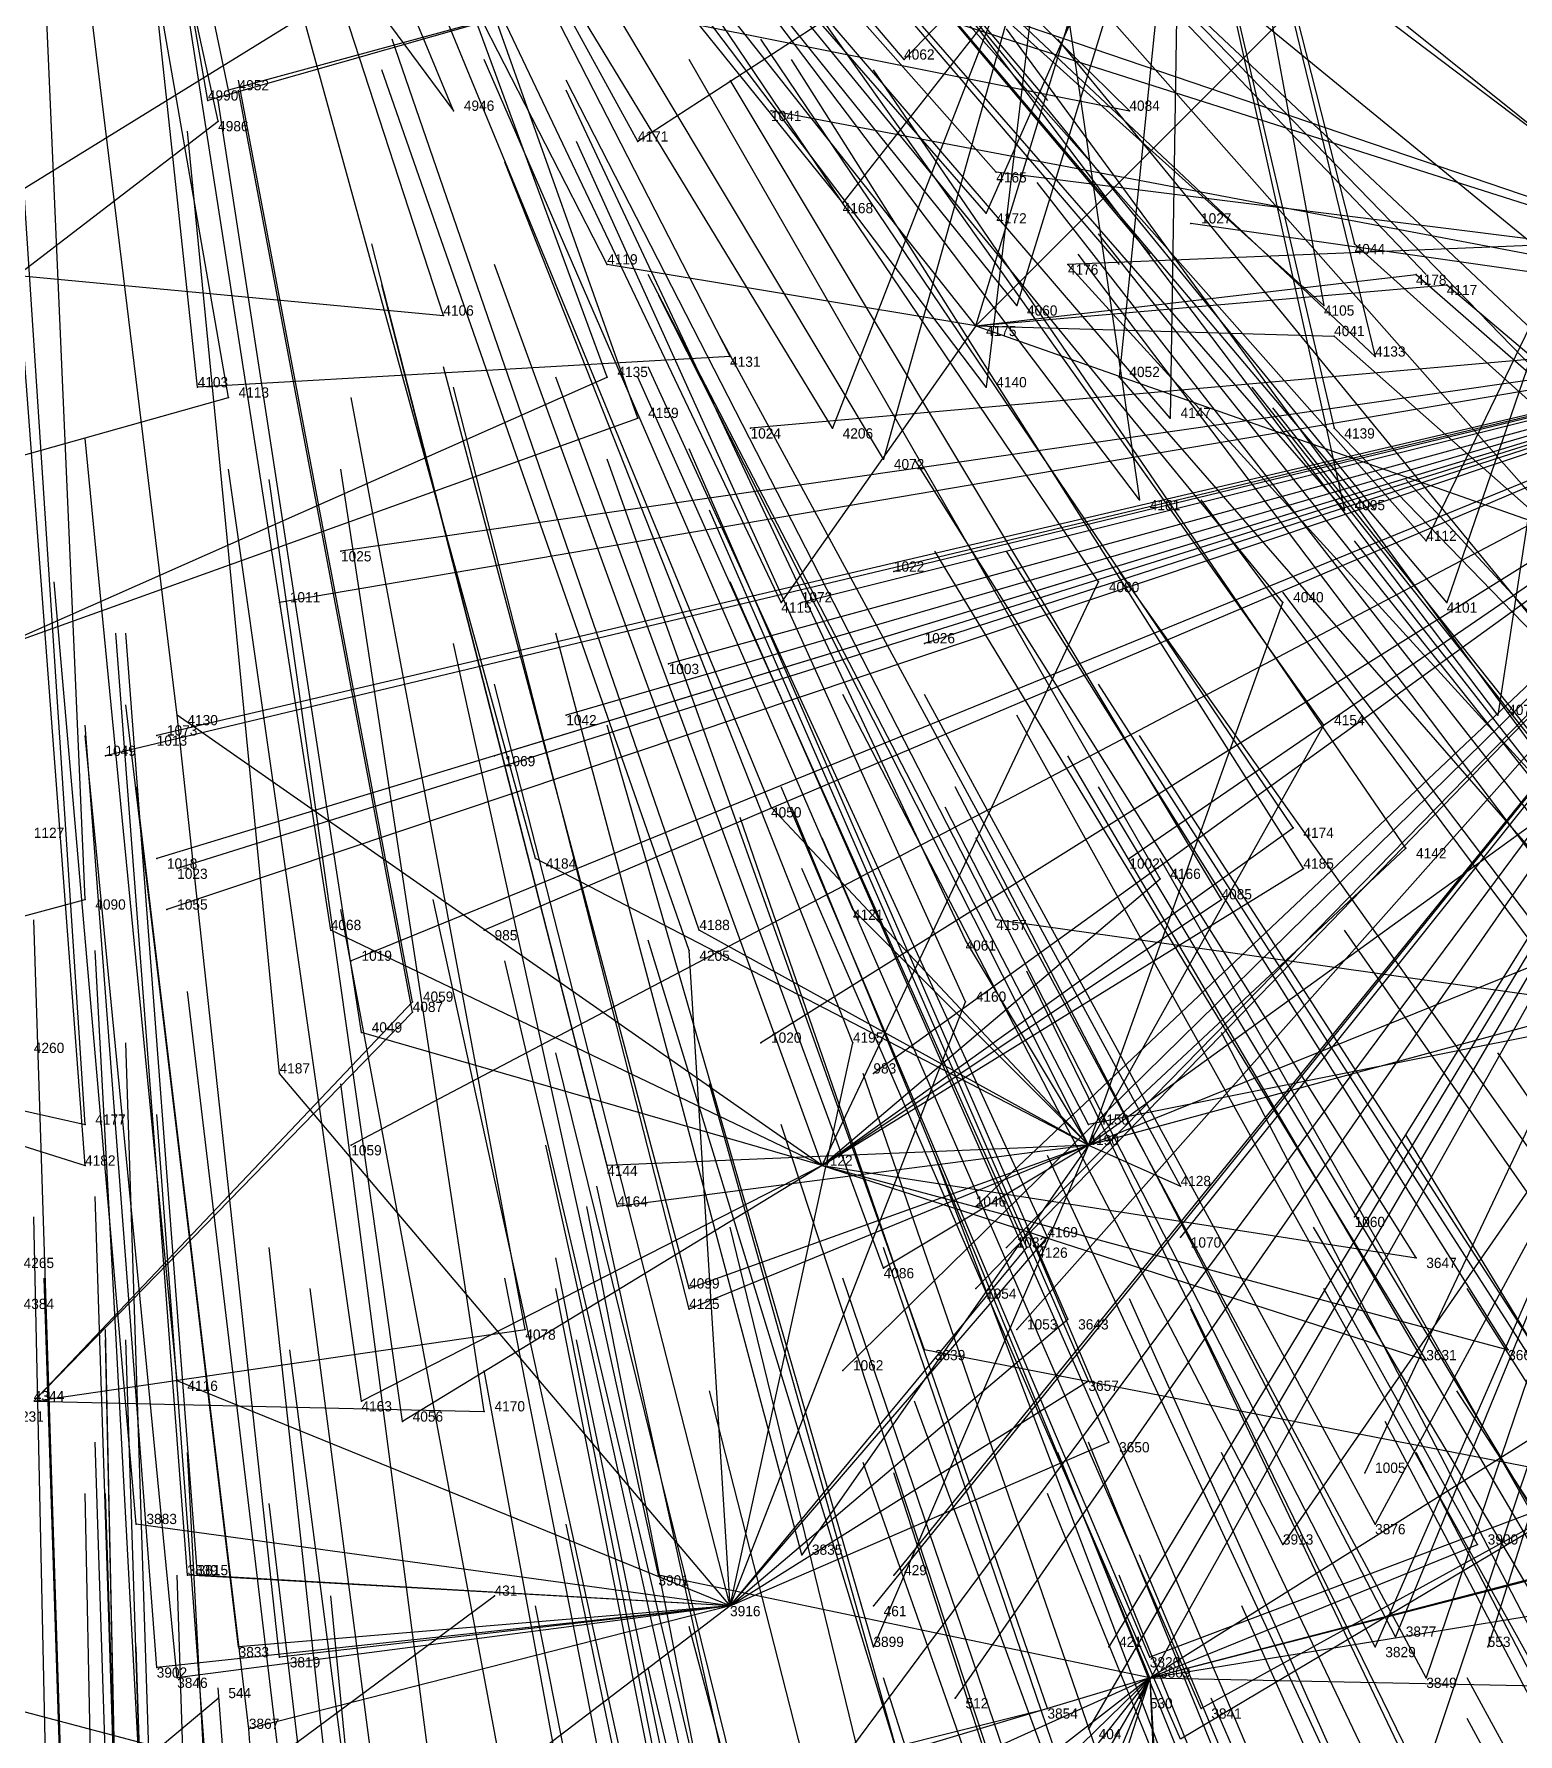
# Model space of a CAD drawing. Extents: x -0.5 to 0.59, y -0.5 to 0.58.
# Drawn here: x 0.001 to 0.146, y -0.2725 to -0.1065 of the extents above; entities that cross this region are included whole.
import ezdxf

# ---------------------------------------------------------------- set-up
doc = ezdxf.new("R2010")
doc.units = 0
for name, color, linetype in [('Clients', 3, 'CONTINUOUS'), ('Facilities', 3, 'CONTINUOUS'), ('Facilities_lines', 3, 'CONTINUOUS'), ('Normals', 1, 'CONTINUOUS'), ('Source_points', 5, 'CONTINUOUS'), ('Text', 3, 'CONTINUOUS')]:
    doc.layers.add(name, color=color, linetype=linetype)

msp = doc.modelspace()

# ---------------------------------------------------------------- linework, layer by layer
at = {"layer": 'Clients', "color": 5}
for p in [(0.086, -0.109, -0.346), (0.02, -0.112, -0.284), (0.018, -0.113, -0.285), (0.042, -0.114, -0.303), (0.073, -0.114, -1.25), (0.108, -0.114, -0.392), (0.019, -0.115, -0.292), (0.06, -0.117, -0.328), (0.095, -0.12, -0.383), (0.08, -0.123, -0.367), (0.094, -0.124, -0.39), (0.114, -0.125, -1.25), (0.13, -0.127, -0.454), (0.057, -0.129, -0.352), (0.102, -0.129, -0.411), (0.136, -0.13, -0.471), (0.139, -0.131, -0.478), (0.041, -0.134, -0.349), (0.097, -0.133, -0.412), (0.127, -0.133, -0.46), (0.128, -0.136, -0.466), (0.132, -0.138, -0.476), (0.017, -0.141, -0.354), (0.057, -0.14, -0.378), (0.094, -0.141, -0.424), (0.107, -0.14, -0.44), (0.02, -0.142, -0.358), (0.06, -0.144, -0.39), (0.112, -0.144, -0.456), (0.071, -0.145, -1.25), (0.079, -0.145, -0.414), (0.128, -0.145, -0.484), (0.084, -0.148, -0.426), (0.109, -0.152, -0.469), (0.129, -0.153, -0.5), (0.137, -0.156, -0.518), (0.031, -0.157, -1.25), (0.085, -0.159, -1.25), (0.105, -0.16, -0.479), (0.025, -0.162, -1.25), (0.074, -0.162, -0.446), (0.076, -0.162, -1.25), (0.123, -0.162, -0.508), (0.139, -0.162, -0.533), (0.088, -0.166, -1.25), (0.063, -0.168, -1.25), (0.015, -0.173, -0.435), (0.053, -0.173, -1.25), (0.127, -0.174, -0.538), (0.144, -0.173, -0.563), (0.013, -0.175, -1.25), (0.013, -0.175, -1.25), (0.008, -0.177, -1.25), (0.046, -0.177, -1.25), (0.073, -0.182, -0.491), (0.124, -0.184, -0.555), (0.013, -0.187, -1.25), (0.05, -0.187, -0.484), (0.108, -0.187, -1.25), (0.135, -0.186, -0.576), (0.015, -0.188, -1.25), (0.111, -0.189, -0.547), (0.125, -0.188, -0.563), (0.006, -0.191, -0.479), (0.014, -0.192, -1.25), (0.081, -0.192, -0.522), (0.117, -0.191, -0.559), (0.03, -0.194, -0.49), (0.045, -0.194, -1.25), (0.066, -0.194, -0.511), (0.095, -0.193, -0.538), (0.092, -0.195, -0.539), (0.032, -0.197, -1.25), (0.065, -0.196, -0.518), (0.038, -0.201, -0.51), (0.038, -0.202, -0.513), (0.092, -0.201, -0.552), (0.033, -0.204, -0.516), (0.072, -0.205, -1.25), (0.081, -0.205, -0.55), (0.025, -0.208, -0.523), (0.083, -0.208, -1.25), (0.006, -0.213, -0.533), (0.104, -0.213, -0.593), (0.032, -0.215, -1.25), (0.006, -0.217, -0.542), (0.057, -0.217, -0.561), (0.113, -0.219, -0.615), (0.058, -0.221, -0.571), (0.093, -0.221, -1.25), (0.13, -0.222, -1.25), (0.1, -0.224, -0.613), (0.113, -0.224, -1.25), (0.096, -0.225, -1.25), (0.098, -0.225, -0.614), (0.084, -0.227, -0.606), (0.136, -0.226, -0.66), (0.065, -0.229, -0.594), (0.093, -0.229, -1.25), (0.065, -0.231, -0.599), (0.102, -0.232, -0.634), (0.049, -0.233, -0.596), (0.097, -0.233, -1.25), (0.088, -0.235, -0.628), (0.145, -0.235, -0.691), (0.08, -0.237, -1.25), (0.137, -0.236, -0.682), (0.015, -0.238, -0.597), (0.104, -0.238, -0.65), (0.033, -0.24, -0.607), (0.037, -0.242, -0.611), (0.045, -0.241, -0.613), (0.106, -0.244, -0.666), (0.131, -0.247, -1.25), (0.011, -0.252, -0.63), (0.132, -0.252, -0.712), (0.076, -0.255, -0.664), (0.123, -0.254, -0.705), (0.142, -0.254, -0.727), (0.016, -0.257, -0.643), (0.017, -0.257, -0.644), (0.062, -0.257, -0.661), (0.085, -0.257, -1.25), (0.046, -0.259, -1.25), (0.083, -0.26, -1.25), (0.134, -0.263, -0.737), (0.021, -0.264, -0.662), (0.025, -0.265, -0.666), (0.083, -0.264, -0.691), (0.106, -0.264, -1.25), (0.11, -0.265, -0.717), (0.132, -0.264, -0.739), (0.143, -0.264, -1.25), (0.013, -0.266, -0.666), (0.015, -0.267, -0.669), (0.137, -0.267, -0.75), (0.019, -0.269, -1.25), (0.091, -0.269, -1.25), (0.1, -0.27, -0.72), (0.109, -0.269, -1.25), (0.115, -0.27, -0.734), (0.022, -0.272, -0.681), (0.104, -0.272, -1.25)]:
    msp.add_point(p, dxfattribs=at)
at = {"layer": 'Facilities', "color": 3}
for p in [(0.093, -0.135, -0.41), (0.069, -0.138, -0.385), (0.104, -0.215, -0.597), (0.078, -0.217, -0.576), (0.069, -0.26, -0.673), (0.11, -0.267, -0.722)]:
    msp.add_point(p, dxfattribs=at)
at = {"layer": 'Facilities_lines', "color": 3}
for p, q in [((0.002, -0.06, -0.151), (0.042, -0.114, -0.303)), ((0.115, -0.068, -0.333), (0.127, -0.133, -0.46)), ((0.115, -0.068, -0.333), (0.13, -0.127, -0.454)), ((0.115, -0.068, -0.333), (0.132, -0.138, -0.476)), ((0.113, -0.081, -0.347), (0.08, -0.123, -0.367)), ((0.113, -0.081, -0.347), (0.086, -0.109, -0.346)), ((0.113, -0.081, -0.347), (0.094, -0.124, -0.39)), ((0.113, -0.081, -0.347), (0.097, -0.133, -0.412)), ((0.113, -0.081, -0.347), (0.107, -0.14, -0.44)), ((0.113, -0.081, -0.347), (0.112, -0.144, -0.456)), ((0.113, -0.081, -0.347), (0.129, -0.153, -0.5)), ((0.113, -0.081, -0.347), (0.128, -0.145, -0.484)), ((0.093, -0.135, -0.41), (0.108, -0.086, -0.344)), ((0.1, -0.091, -0.338), (0.06, -0.117, -0.328)), ((0.1, -0.091, -0.338), (0.079, -0.145, -0.414)), ((0.1, -0.091, -0.338), (0.084, -0.148, -0.426)), ((0.1, -0.091, -0.338), (0.094, -0.141, -0.424)), ((0.1, -0.091, -0.338), (0.109, -0.152, -0.469)), ((-0.012, -0.129, -0.324), (0.035, -0.1, -0.264)), ((0.184, -0.135, -1.25), (0.074, -0.1, -1.25)), ((0.093, -0.135, -0.41), (0.128, -0.1, -0.405)), ((0.053, -0.103, -0.289), (0.018, -0.113, -0.285)), ((0.053, -0.103, -0.289), (0.02, -0.112, -0.284)), ((0.053, -0.103, -0.289), (0.108, -0.114, -0.392)), ((0.184, -0.135, -1.25), (0.09, -0.103, -1.25)), ((0.184, -0.135, -1.25), (0.073, -0.114, -1.25)), ((-0.037, -0.158, -0.406), (0.019, -0.115, -0.292)), ((0.151, -0.127, -0.494), (0.095, -0.12, -0.383)), ((0.184, -0.135, -1.25), (0.114, -0.125, -1.25)), ((0.151, -0.127, -0.494), (0.102, -0.129, -0.411)), ((0.151, -0.127, -0.494), (0.137, -0.156, -0.518)), ((0.151, -0.127, -0.494), (0.139, -0.162, -0.533)), ((0.151, -0.127, -0.494), (0.144, -0.173, -0.563)), ((-0.012, -0.129, -0.324), (0.041, -0.134, -0.349)), ((0.093, -0.135, -0.41), (0.057, -0.129, -0.352)), ((0.093, -0.135, -0.41), (0.136, -0.13, -0.471)), ((0.093, -0.135, -0.41), (0.139, -0.131, -0.478)), ((0.184, -0.135, -1.25), (0.008, -0.177, -1.25)), ((0.184, -0.135, -1.25), (0.013, -0.175, -1.25)), ((0.184, -0.135, -1.25), (0.013, -0.187, -1.25)), ((0.184, -0.135, -1.25), (0.013, -0.175, -1.25)), ((0.184, -0.135, -1.25), (0.014, -0.192, -1.25)), ((0.184, -0.135, -1.25), (0.015, -0.188, -1.25)), ((0.184, -0.135, -1.25), (0.025, -0.162, -1.25)), ((0.184, -0.135, -1.25), (0.031, -0.157, -1.25)), ((0.184, -0.135, -1.25), (0.032, -0.197, -1.25)), ((0.184, -0.135, -1.25), (0.032, -0.215, -1.25)), ((0.184, -0.135, -1.25), (0.045, -0.194, -1.25)), ((0.184, -0.135, -1.25), (0.046, -0.177, -1.25)), ((0.184, -0.135, -1.25), (0.053, -0.173, -1.25)), ((0.184, -0.135, -1.25), (0.063, -0.168, -1.25)), ((0.184, -0.135, -1.25), (0.071, -0.145, -1.25)), ((0.184, -0.135, -1.25), (0.072, -0.205, -1.25)), ((0.093, -0.135, -0.41), (0.074, -0.162, -0.446)), ((0.184, -0.135, -1.25), (0.076, -0.162, -1.25)), ((0.184, -0.135, -1.25), (0.08, -0.275, -1.25)), ((0.184, -0.135, -1.25), (0.08, -0.237, -1.25)), ((0.184, -0.135, -1.25), (0.083, -0.26, -1.25)), ((0.184, -0.135, -1.25), (0.083, -0.208, -1.25)), ((0.184, -0.135, -1.25), (0.085, -0.257, -1.25)), ((0.184, -0.135, -1.25), (0.085, -0.159, -1.25)), ((0.184, -0.135, -1.25), (0.088, -0.166, -1.25)), ((0.184, -0.135, -1.25), (0.091, -0.269, -1.25)), ((0.184, -0.135, -1.25), (0.093, -0.221, -1.25)), ((0.184, -0.135, -1.25), (0.093, -0.229, -1.25)), ((0.093, -0.135, -0.41), (0.128, -0.136, -0.466)), ((0.093, -0.135, -0.41), (0.15, -0.155, -0.541)), ((0.184, -0.135, -1.25), (0.096, -0.225, -1.25)), ((0.184, -0.135, -1.25), (0.097, -0.233, -1.25)), ((0.184, -0.135, -1.25), (0.104, -0.272, -1.25)), ((0.184, -0.135, -1.25), (0.106, -0.264, -1.25)), ((0.184, -0.135, -1.25), (0.108, -0.187, -1.25)), ((0.184, -0.135, -1.25), (0.109, -0.269, -1.25)), ((0.184, -0.135, -1.25), (0.113, -0.224, -1.25)), ((0.184, -0.135, -1.25), (0.128, -0.303, -1.25)), ((0.184, -0.135, -1.25), (0.13, -0.222, -1.25)), ((0.184, -0.135, -1.25), (0.131, -0.247, -1.25)), ((0.184, -0.135, -1.25), (0.143, -0.264, -1.25)), ((0.069, -0.138, -0.385), (0.017, -0.141, -0.354)), ((-0.004, -0.167, -0.417), (0.057, -0.14, -0.378)), ((-0.037, -0.158, -0.406), (0.02, -0.142, -0.358)), ((-0.004, -0.167, -0.417), (0.06, -0.144, -0.39)), ((0.078, -0.217, -0.576), (0.105, -0.16, -0.479)), ((0.104, -0.215, -0.597), (0.123, -0.162, -0.508)), ((0.078, -0.217, -0.576), (0.015, -0.173, -0.435)), ((0.104, -0.215, -0.597), (0.127, -0.174, -0.538)), ((0.104, -0.215, -0.597), (0.073, -0.182, -0.491)), ((0.104, -0.215, -0.597), (0.151, -0.181, -0.59)), ((0.078, -0.217, -0.576), (0.124, -0.184, -0.555)), ((0.104, -0.215, -0.597), (0.05, -0.187, -0.484)), ((0.104, -0.215, -0.597), (0.135, -0.186, -0.576)), ((0.078, -0.217, -0.576), (0.125, -0.188, -0.563)), ((0.078, -0.217, -0.576), (0.111, -0.189, -0.547)), ((-0.038, -0.203, -0.518), (0.006, -0.191, -0.479)), ((0.078, -0.217, -0.576), (0.117, -0.191, -0.559)), ((0.104, -0.215, -0.597), (0.081, -0.192, -0.522)), ((0.078, -0.217, -0.576), (0.03, -0.194, -0.49)), ((0.104, -0.215, -0.597), (0.066, -0.194, -0.511)), ((0.159, -0.202, -0.643), (0.095, -0.193, -0.538)), ((0.104, -0.215, -0.597), (0.156, -0.194, -0.623)), ((0.104, -0.215, -0.597), (0.092, -0.195, -0.539)), ((0.069, -0.26, -0.673), (0.065, -0.196, -0.518)), ((0.104, -0.215, -0.597), (0.163, -0.199, -0.642)), ((0.001, -0.24, -0.6), (0.038, -0.201, -0.51)), ((0.001, -0.24, -0.6), (0.038, -0.202, -0.513)), ((0.069, -0.26, -0.673), (0.092, -0.201, -0.552)), ((0.159, -0.202, -0.643), (0.104, -0.213, -0.593)), ((0.159, -0.202, -0.643), (0.123, -0.254, -0.705)), ((0.159, -0.202, -0.643), (0.132, -0.264, -0.739)), ((0.159, -0.202, -0.643), (0.132, -0.252, -0.712)), ((0.159, -0.202, -0.643), (0.134, -0.263, -0.737)), ((0.159, -0.202, -0.643), (0.137, -0.267, -0.75)), ((-0.038, -0.203, -0.518), (0.006, -0.213, -0.533)), ((-0.038, -0.203, -0.518), (0.006, -0.217, -0.542)), ((0.078, -0.217, -0.576), (0.033, -0.204, -0.516)), ((0.069, -0.26, -0.673), (0.081, -0.205, -0.55)), ((0.069, -0.26, -0.673), (0.025, -0.208, -0.523)), ((0.104, -0.215, -0.597), (0.057, -0.217, -0.561)), ((0.104, -0.215, -0.597), (0.058, -0.221, -0.571)), ((0.104, -0.215, -0.597), (0.065, -0.229, -0.594)), ((0.104, -0.215, -0.597), (0.065, -0.231, -0.599)), ((0.104, -0.215, -0.597), (0.076, -0.255, -0.664)), ((0.104, -0.215, -0.597), (0.083, -0.264, -0.691)), ((0.104, -0.215, -0.597), (0.084, -0.227, -0.606)), ((0.104, -0.215, -0.597), (0.113, -0.219, -0.615)), ((0.078, -0.217, -0.576), (0.033, -0.24, -0.607)), ((0.078, -0.217, -0.576), (0.037, -0.242, -0.611)), ((0.078, -0.217, -0.576), (0.137, -0.236, -0.682)), ((0.078, -0.217, -0.576), (0.136, -0.226, -0.66)), ((0.078, -0.217, -0.576), (0.145, -0.235, -0.691)), ((0.069, -0.26, -0.673), (0.1, -0.224, -0.613)), ((0.069, -0.26, -0.673), (0.098, -0.225, -0.614)), ((0.069, -0.26, -0.673), (0.102, -0.232, -0.634)), ((0.001, -0.24, -0.6), (0.049, -0.233, -0.596)), ((0.155, -0.248, -0.731), (0.088, -0.235, -0.628)), ((0.11, -0.267, -0.722), (0.161, -0.235, -0.712)), ((0.069, -0.26, -0.673), (0.015, -0.238, -0.597)), ((0.069, -0.26, -0.673), (0.104, -0.238, -0.65)), ((0.001, -0.24, -0.6), (0.045, -0.241, -0.613)), ((0.069, -0.26, -0.673), (0.106, -0.244, -0.666)), ((0.155, -0.248, -0.731), (0.11, -0.265, -0.717)), ((0.155, -0.248, -0.731), (0.113, -0.273, -0.739)), ((0.155, -0.248, -0.731), (0.115, -0.27, -0.734)), ((0.069, -0.26, -0.673), (0.011, -0.252, -0.63)), ((0.11, -0.267, -0.722), (0.16, -0.254, -0.75)), ((0.11, -0.267, -0.722), (0.142, -0.254, -0.727)), ((0.069, -0.26, -0.673), (0.016, -0.257, -0.643)), ((0.069, -0.26, -0.673), (0.017, -0.257, -0.644)), ((0.11, -0.267, -0.722), (0.062, -0.257, -0.661)), ((0.11, -0.267, -0.722), (0.149, -0.257, -0.742)), ((-0.085, -0.356, -1.25), (0.046, -0.259, -1.25)), ((0.069, -0.26, -0.673), (0.013, -0.266, -0.666)), ((0.069, -0.26, -0.673), (0.015, -0.267, -0.669)), ((0.069, -0.26, -0.673), (0.021, -0.264, -0.662)), ((0.069, -0.26, -0.673), (0.022, -0.272, -0.681)), ((0.069, -0.26, -0.673), (0.025, -0.265, -0.666)), ((0.069, -0.26, -0.673), (0.027, -0.292, -0.734)), ((0.11, -0.267, -0.722), (0.153, -0.26, -0.755)), ((0.11, -0.267, -0.722), (0.06, -0.282, -0.72)), ((0.11, -0.267, -0.722), (0.068, -0.286, -0.736)), ((0.11, -0.267, -0.722), (0.071, -0.305, -0.784)), ((0.11, -0.267, -0.722), (0.074, -0.295, -0.759)), ((0.11, -0.267, -0.722), (0.076, -0.31, -0.797)), ((0.11, -0.267, -0.722), (0.09, -0.329, -0.854)), ((0.11, -0.267, -0.722), (0.091, -0.313, -0.815)), ((0.11, -0.267, -0.722), (0.092, -0.298, -0.78)), ((0.11, -0.267, -0.722), (0.113, -0.334, -0.881)), ((0.11, -0.267, -0.722), (0.114, -0.336, -0.886)), ((0.11, -0.267, -0.722), (0.157, -0.268, -0.775)), ((-0.085, -0.356, -1.25), (0.019, -0.269, -1.25)), ((0.048, -0.283, -0.718), (-0.005, -0.269, -0.674)), ((0.048, -0.283, -0.718), (0.1, -0.27, -0.72))]:
    msp.add_line(p, q, dxfattribs=at)
at = {"layer": 'Normals', "color": 1}
for p, q in [((0.02, -0.112, -0.284), (0.001, -0.02, -0.318)), ((0.018, -0.113, -0.285), (0.002, -0.021, -0.321)), ((0.019, -0.115, -0.292), (-0.001, -0.023, -0.324)), ((0.042, -0.114, -0.303), (0.006, -0.027, -0.337)), ((0.06, -0.117, -0.328), (0.015, -0.035, -0.365)), ((0.086, -0.109, -0.346), (0.026, -0.038, -0.384)), ((0.041, -0.134, -0.349), (0.012, -0.045, -0.387)), ((0.017, -0.141, -0.354), (0.007, -0.048, -0.39)), ((0.057, -0.129, -0.352), (0.015, -0.047, -0.391)), ((0.045, -0.048, -0.164), (0.1, -0.113, -0.111)), ((0.108, -0.114, -0.392), (0.042, -0.049, -0.43)), ((0.02, -0.142, -0.358), (0.004, -0.05, -0.394)), ((0.08, -0.123, -0.367), (0.022, -0.051, -0.406)), ((0.095, -0.12, -0.383), (0.034, -0.051, -0.422)), ((0.057, -0.14, -0.378), (0.025, -0.053, -0.416)), ((0.069, -0.138, -0.385), (0.027, -0.056, -0.425)), ((0.094, -0.124, -0.39), (0.034, -0.055, -0.429)), ((0.06, -0.144, -0.39), (0.029, -0.057, -0.429)), ((0.052, -0.059, -0.195), (0.11, -0.128, -0.153)), ((0.097, -0.133, -0.412), (0.039, -0.061, -0.45)), ((0.048, -0.06, -0.192), (0.107, -0.129, -0.149)), ((0.093, -0.135, -0.41), (0.036, -0.063, -0.449)), ((0.074, -0.064, -0.244), (0.137, -0.13, -0.203)), ((0.079, -0.145, -0.414), (0.031, -0.066, -0.451)), ((0.084, -0.148, -0.426), (0.036, -0.068, -0.462)), ((0.094, -0.141, -0.424), (0.038, -0.067, -0.461)), ((0.127, -0.133, -0.46), (0.058, -0.071, -0.497)), ((0.112, -0.144, -0.456), (0.051, -0.073, -0.492)), ((0.132, -0.138, -0.476), (0.064, -0.074, -0.513)), ((0.074, -0.162, -0.446), (0.034, -0.078, -0.482)), ((0.109, -0.152, -0.469), (0.053, -0.078, -0.505)), ((0.074, -0.082, -0.278), (0.132, -0.153, -0.236)), ((0.015, -0.173, -0.435), (0.004, -0.083, -0.475)), ((0.105, -0.16, -0.479), (0.053, -0.083, -0.516)), ((0.129, -0.153, -0.5), (0.068, -0.083, -0.537)), ((0.093, -0.083, -0.312), (0.157, -0.149, -0.272)), ((0.137, -0.156, -0.518), (0.075, -0.086, -0.555)), ((0.108, -0.086, -0.344), (0.182, -0.142, -0.307)), ((0.092, -0.089, -0.32), (0.153, -0.158, -0.281)), ((0.123, -0.162, -0.508), (0.064, -0.09, -0.545)), ((0.139, -0.162, -0.533), (0.079, -0.091, -0.571)), ((0.073, -0.182, -0.491), (0.038, -0.097, -0.53)), ((0.006, -0.191, -0.479), (0.002, -0.099, -0.517)), ((0.127, -0.174, -0.538), (0.073, -0.098, -0.575)), ((0.144, -0.173, -0.563), (0.088, -0.099, -0.6)), ((0.112, -0.098, -0.371), (0.184, -0.157, -0.337)), ((0.05, -0.187, -0.484), (0.026, -0.1, -0.527)), ((0.128, -0.1, -0.405), (0.199, -0.157, -0.366)), ((0.03, -0.194, -0.49), (0.016, -0.104, -0.531)), ((0.151, -0.181, -0.59), (0.096, -0.106, -0.627)), ((0.182, -0.168, -0.62), (0.115, -0.105, -0.659)), ((0.066, -0.194, -0.511), (0.036, -0.107, -0.552)), ((0.124, -0.184, -0.555), (0.072, -0.107, -0.592)), ((0.16, -0.179, -0.6), (0.101, -0.107, -0.637)), ((0.081, -0.192, -0.522), (0.045, -0.109, -0.563)), ((0.111, -0.189, -0.547), (0.065, -0.109, -0.586)), ((0.125, -0.188, -0.563), (0.075, -0.109, -0.6)), ((0.038, -0.201, -0.51), (0.021, -0.111, -0.551)), ((0.065, -0.196, -0.518), (0.035, -0.11, -0.558)), ((0.095, -0.193, -0.538), (0.053, -0.111, -0.578)), ((0.117, -0.191, -0.559), (0.069, -0.111, -0.597)), ((0.135, -0.186, -0.576), (0.083, -0.11, -0.613)), ((0.038, -0.202, -0.513), (0.021, -0.112, -0.553)), ((0.092, -0.195, -0.539), (0.053, -0.112, -0.579)), ((0.033, -0.204, -0.516), (0.019, -0.113, -0.556)), ((0.073, -0.114, -1.25), (0.073, -0.114, -1.15)), ((0.025, -0.208, -0.523), (0.016, -0.116, -0.561)), ((0.092, -0.201, -0.552), (0.054, -0.117, -0.591)), ((0.081, -0.205, -0.55), (0.047, -0.119, -0.589)), ((0.006, -0.213, -0.533), (0, -0.121, -0.572)), ((0.156, -0.194, -0.623), (0.099, -0.121, -0.66)), ((0.006, -0.217, -0.542), (-0.001, -0.124, -0.58)), ((0.163, -0.199, -0.642), (0.105, -0.126, -0.679)), ((0.114, -0.125, -1.25), (0.114, -0.125, -1.15)), ((0.057, -0.217, -0.561), (0.034, -0.127, -0.598)), ((0.13, -0.127, -0.454), (0.199, -0.189, -0.418)), ((0.078, -0.217, -0.576), (0.046, -0.129, -0.613)), ((0.102, -0.129, -0.411), (0.164, -0.197, -0.372)), ((0.159, -0.202, -0.643), (0.103, -0.128, -0.68)), ((0.058, -0.221, -0.571), (0.035, -0.131, -0.608)), ((0.104, -0.213, -0.593), (0.061, -0.13, -0.628)), ((0.136, -0.13, -0.471), (0.206, -0.191, -0.432)), ((0.139, -0.131, -0.478), (0.21, -0.191, -0.439)), ((0.104, -0.215, -0.597), (0.062, -0.132, -0.633)), ((0.113, -0.219, -0.615), (0.068, -0.136, -0.651)), ((0.128, -0.136, -0.466), (0.197, -0.197, -0.428)), ((0.065, -0.229, -0.594), (0.041, -0.139, -0.632)), ((0.1, -0.224, -0.613), (0.061, -0.139, -0.648)), ((0.065, -0.231, -0.599), (0.042, -0.141, -0.638)), ((0.084, -0.227, -0.606), (0.052, -0.14, -0.643)), ((0.098, -0.225, -0.614), (0.06, -0.14, -0.65)), ((0.107, -0.14, -0.44), (0.168, -0.21, -0.404)), ((0.178, -0.214, -0.696), (0.12, -0.141, -0.733)), ((0.049, -0.233, -0.596), (0.032, -0.142, -0.634)), ((0.18, -0.216, -0.702), (0.122, -0.143, -0.738)), ((0.015, -0.238, -0.597), (0.006, -0.146, -0.635)), ((0.071, -0.145, -1.25), (0.071, -0.145, -1.15)), ((0.128, -0.145, -0.484), (0.193, -0.212, -0.448)), ((0.102, -0.232, -0.634), (0.065, -0.147, -0.671)), ((0.033, -0.24, -0.607), (0.02, -0.149, -0.645)), ((0.045, -0.241, -0.613), (0.031, -0.149, -0.651)), ((0.088, -0.235, -0.628), (0.057, -0.148, -0.665)), ((0.136, -0.226, -0.66), (0.087, -0.148, -0.699)), ((0.037, -0.242, -0.611), (0.024, -0.15, -0.65)), ((0.198, -0.218, -0.735), (0.135, -0.15, -0.773)), ((0.171, -0.227, -0.711), (0.115, -0.152, -0.746)), ((0.104, -0.238, -0.65), (0.067, -0.153, -0.688)), ((0.187, -0.229, -0.739), (0.13, -0.156, -0.777)), ((0.031, -0.157, -1.25), (0.031, -0.157, -1.15)), ((0.137, -0.236, -0.682), (0.089, -0.157, -0.72)), ((0.145, -0.235, -0.691), (0.096, -0.157, -0.729)), ((0.085, -0.159, -1.25), (0.085, -0.159, -1.15)), ((0.161, -0.235, -0.712), (0.107, -0.159, -0.749)), ((0.011, -0.252, -0.63), (0.003, -0.16, -0.669)), ((0.106, -0.244, -0.666), (0.069, -0.16, -0.704)), ((0.179, -0.235, -0.738), (0.123, -0.161, -0.776)), ((0.025, -0.162, -1.25), (0.025, -0.162, -1.15)), ((0.076, -0.162, -1.25), (0.076, -0.162, -1.15)), ((0.016, -0.257, -0.643), (0.009, -0.165, -0.681)), ((0.017, -0.257, -0.644), (0.01, -0.165, -0.682)), ((0.076, -0.255, -0.664), (0.052, -0.165, -0.7)), ((0.062, -0.257, -0.661), (0.042, -0.166, -0.697)), ((0.088, -0.166, -1.25), (0.088, -0.166, -1.15)), ((0.063, -0.168, -1.25), (0.063, -0.168, -1.15)), ((0.069, -0.26, -0.673), (0.046, -0.17, -0.708)), ((0.155, -0.248, -0.731), (0.105, -0.17, -0.768)), ((0.021, -0.264, -0.662), (0.01, -0.172, -0.7)), ((0.123, -0.254, -0.705), (0.08, -0.171, -0.742)), ((0.132, -0.252, -0.712), (0.088, -0.171, -0.749)), ((0.013, -0.266, -0.666), (0.006, -0.174, -0.704)), ((0.025, -0.265, -0.666), (0.015, -0.173, -0.704)), ((0.053, -0.173, -1.25), (0.053, -0.173, -1.15)), ((0.083, -0.264, -0.691), (0.057, -0.174, -0.727)), ((0.142, -0.254, -0.727), (0.097, -0.173, -0.765)), ((0.015, -0.267, -0.669), (0.006, -0.175, -0.707)), ((0.013, -0.175, -1.25), (0.013, -0.175, -1.15)), ((0.013, -0.175, -1.25), (0.013, -0.175, -1.15)), ((0.16, -0.254, -0.75), (0.109, -0.175, -0.786)), ((0.008, -0.177, -1.25), (0.008, -0.177, -1.15)), ((0.046, -0.177, -1.25), (0.046, -0.177, -1.15)), ((0.149, -0.257, -0.742), (0.102, -0.177, -0.779)), ((0.022, -0.272, -0.681), (0.011, -0.18, -0.719)), ((0.11, -0.265, -0.717), (0.074, -0.18, -0.755)), ((0.134, -0.263, -0.737), (0.091, -0.18, -0.774)), ((0.153, -0.26, -0.755), (0.105, -0.18, -0.791)), ((0.11, -0.267, -0.722), (0.075, -0.182, -0.76)), ((0.132, -0.264, -0.739), (0.09, -0.182, -0.776)), ((0.1, -0.27, -0.72), (0.07, -0.183, -0.758)), ((0.115, -0.27, -0.734), (0.078, -0.185, -0.772)), ((0.137, -0.267, -0.75), (0.093, -0.185, -0.787)), ((0.013, -0.187, -1.25), (0.013, -0.187, -1.15)), ((0.108, -0.187, -1.25), (0.108, -0.187, -1.15)), ((0.157, -0.268, -0.775), (0.111, -0.187, -0.811)), ((0.015, -0.188, -1.25), (0.015, -0.188, -1.15)), ((0.113, -0.273, -0.739), (0.076, -0.188, -0.777)), ((0.014, -0.192, -1.25), (0.014, -0.192, -1.15)), ((0.048, -0.283, -0.718), (0.031, -0.192, -0.756)), ((0.06, -0.282, -0.72), (0.04, -0.191, -0.758)), ((0.004, -0.286, -0.714), (0.001, -0.193, -0.751)), ((0.045, -0.194, -1.25), (0.045, -0.194, -1.15)), ((0.182, -0.27, -0.815), (0.129, -0.194, -0.852)), ((0.088, -0.283, -0.742), (0.061, -0.195, -0.78)), ((0.012, -0.289, -0.724), (0.007, -0.196, -0.761)), ((0.032, -0.197, -1.25), (0.032, -0.197, -1.15)), ((0.068, -0.286, -0.736), (0.047, -0.197, -0.774)), ((0.139, -0.282, -0.786), (0.098, -0.198, -0.822)), ((0.027, -0.292, -0.734), (0.016, -0.2, -0.772)), ((0.16, -0.287, -0.821), (0.117, -0.204, -0.858)), ((0.013, -0.298, -0.746), (0.01, -0.205, -0.783)), ((0.072, -0.205, -1.25), (0.072, -0.205, -1.15)), ((0.074, -0.295, -0.759), (0.052, -0.206, -0.799)), ((0.196, -0.282, -0.859), (0.144, -0.206, -0.897)), ((0.043, -0.301, -0.759), (0.031, -0.209, -0.798)), ((0.092, -0.298, -0.78), (0.067, -0.209, -0.818)), ((0.112, -0.295, -0.789), (0.082, -0.208, -0.827)), ((0.083, -0.208, -1.25), (0.083, -0.208, -1.15)), ((0.02, -0.305, -0.763), (0.013, -0.212, -0.8)), ((0.103, -0.301, -0.796), (0.074, -0.213, -0.834)), ((0.183, -0.293, -0.864), (0.135, -0.214, -0.902)), ((0.183, -0.293, -0.865), (0.135, -0.214, -0.903)), ((0.032, -0.215, -1.25), (0.032, -0.215, -1.15)), ((0.071, -0.305, -0.784), (0.051, -0.215, -0.822)), ((0.122, -0.303, -0.816), (0.089, -0.216, -0.853)), ((0.139, -0.3, -0.827), (0.1, -0.216, -0.865)), ((0.076, -0.31, -0.797), (0.056, -0.219, -0.835)), ((0.01, -0.313, -0.783), (0.007, -0.22, -0.821)), ((0.003, -0.315, -0.786), (0.001, -0.222, -0.824)), ((0.073, -0.312, -0.8), (0.055, -0.221, -0.837)), ((0.093, -0.221, -1.25), (0.093, -0.221, -1.15)), ((0.13, -0.222, -1.25), (0.13, -0.222, -1.15)), ((0.091, -0.313, -0.815), (0.069, -0.223, -0.853)), ((0.134, -0.308, -0.84), (0.098, -0.223, -0.878)), ((0.113, -0.224, -1.25), (0.113, -0.224, -1.15)), ((0.173, -0.302, -0.871), (0.126, -0.223, -0.909)), ((0.034, -0.317, -0.796), (0.024, -0.225, -0.834)), ((0.114, -0.313, -0.833), (0.084, -0.225, -0.87)), ((0.096, -0.225, -1.25), (0.096, -0.225, -1.15)), ((0.07, -0.317, -0.811), (0.052, -0.226, -0.848)), ((0.005, -0.32, -0.8), (0.002, -0.228, -0.838)), ((0.04, -0.321, -0.81), (0.028, -0.229, -0.847)), ((0.065, -0.319, -0.815), (0.047, -0.228, -0.852)), ((0.07, -0.32, -0.82), (0.052, -0.229, -0.856)), ((0.11, -0.316, -0.837), (0.08, -0.228, -0.875)), ((0.093, -0.229, -1.25), (0.093, -0.229, -1.15)), ((0.172, -0.31, -0.886), (0.127, -0.229, -0.925)), ((0.191, -0.308, -0.905), (0.141, -0.229, -0.943)), ((0.146, -0.315, -0.867), (0.108, -0.23, -0.905)), ((0.154, -0.315, -0.877), (0.114, -0.231, -0.915)), ((0.01, -0.326, -0.814), (0.008, -0.233, -0.852)), ((0.01, -0.327, -0.818), (0.008, -0.234, -0.855)), ((0.013, -0.327, -0.818), (0.01, -0.234, -0.855)), ((0.073, -0.326, -0.834), (0.054, -0.234, -0.871)), ((0.097, -0.233, -1.25), (0.097, -0.233, -1.15)), ((0.038, -0.327, -0.823), (0.026, -0.235, -0.86)), ((0.062, -0.329, -0.836), (0.045, -0.237, -0.873)), ((0.08, -0.237, -1.25), (0.08, -0.237, -1.15)), ((0.09, -0.329, -0.854), (0.067, -0.239, -0.89)), ((0.19, -0.316, -0.922), (0.14, -0.239, -0.961)), ((0.119, -0.327, -0.87), (0.087, -0.24, -0.907)), ((0.176, -0.324, -0.922), (0.133, -0.242, -0.959)), ((0.01, -0.337, -0.842), (0.007, -0.244, -0.88)), ((0.139, -0.33, -0.895), (0.104, -0.244, -0.931)), ((0.021, -0.338, -0.846), (0.016, -0.245, -0.883)), ((0.136, -0.332, -0.896), (0.101, -0.245, -0.932)), ((0.157, -0.329, -0.911), (0.117, -0.245, -0.948)), ((0.179, -0.328, -0.934), (0.136, -0.245, -0.971)), ((0.113, -0.334, -0.881), (0.082, -0.246, -0.917)), ((0.114, -0.336, -0.886), (0.085, -0.247, -0.923)), ((0.131, -0.247, -1.25), (0.131, -0.247, -1.15)), ((0.008, -0.342, -0.854), (0.006, -0.249, -0.892)), ((0.011, -0.342, -0.855), (0.008, -0.249, -0.892)), ((0.035, -0.342, -0.86), (0.024, -0.25, -0.896)), ((0.135, -0.335, -0.904), (0.1, -0.249, -0.94)), ((0.072, -0.343, -0.875), (0.053, -0.252, -0.912)), ((0.145, -0.341, -0.927), (0.109, -0.255, -0.963)), ((0.018, -0.35, -0.876), (0.015, -0.257, -0.913)), ((0.085, -0.257, -1.25), (0.085, -0.257, -1.15)), ((0.142, -0.343, -0.929), (0.107, -0.257, -0.965)), ((0.039, -0.351, -0.883), (0.03, -0.259, -0.92)), ((0.046, -0.259, -1.25), (0.046, -0.259, -1.15)), ((0.068, -0.351, -0.894), (0.05, -0.26, -0.931)), ((0.083, -0.26, -1.25), (0.083, -0.26, -1.15)), ((0.157, -0.345, -0.947), (0.119, -0.26, -0.983)), ((0.089, -0.352, -0.908), (0.065, -0.262, -0.945)), ((0.014, -0.357, -0.894), (0.011, -0.264, -0.931)), ((0.106, -0.264, -1.25), (0.106, -0.264, -1.15)), ((0.143, -0.264, -1.25), (0.143, -0.264, -1.15)), ((0.082, -0.355, -0.912), (0.061, -0.266, -0.95)), ((0.112, -0.355, -0.931), (0.084, -0.267, -0.968)), ((0.185, -0.348, -0.986), (0.141, -0.267, -1.023)), ((0.026, -0.36, -0.903), (0.019, -0.268, -0.94)), ((0.019, -0.269, -1.25), (0.019, -0.269, -1.15)), ((0.091, -0.269, -1.25), (0.091, -0.269, -1.15)), ((0.109, -0.269, -1.25), (0.109, -0.269, -1.15)), ((0.153, -0.354, -0.965), (0.116, -0.269, -1.002)), ((0.029, -0.365, -0.915), (0.022, -0.272, -0.953)), ((0.104, -0.272, -1.25), (0.104, -0.272, -1.15)), ((0.185, -0.352, -0.995), (0.141, -0.271, -1.032))]:
    msp.add_line(p, q, dxfattribs=at)
at = {"layer": 'Source_points', "color": 5}
for p in [(0.086, -0.109, -0.346), (0.02, -0.112, -0.284), (0.018, -0.113, -0.285), (0.042, -0.114, -0.303), (0.073, -0.114, -1.25), (0.108, -0.114, -0.392), (0.019, -0.115, -0.292), (0.06, -0.117, -0.328), (0.095, -0.12, -0.383), (0.08, -0.123, -0.367), (0.094, -0.124, -0.39), (0.114, -0.125, -1.25), (0.13, -0.127, -0.454), (0.057, -0.129, -0.352), (0.102, -0.129, -0.411), (0.136, -0.13, -0.471), (0.139, -0.131, -0.478), (0.041, -0.134, -0.349), (0.097, -0.133, -0.412), (0.127, -0.133, -0.46), (0.093, -0.135, -0.41), (0.128, -0.136, -0.466), (0.069, -0.138, -0.385), (0.132, -0.138, -0.476), (0.017, -0.141, -0.354), (0.057, -0.14, -0.378), (0.094, -0.141, -0.424), (0.107, -0.14, -0.44), (0.02, -0.142, -0.358), (0.06, -0.144, -0.39), (0.112, -0.144, -0.456), (0.071, -0.145, -1.25), (0.079, -0.145, -0.414), (0.128, -0.145, -0.484), (0.084, -0.148, -0.426), (0.109, -0.152, -0.469), (0.129, -0.153, -0.5), (0.137, -0.156, -0.518), (0.031, -0.157, -1.25), (0.085, -0.159, -1.25), (0.105, -0.16, -0.479), (0.025, -0.162, -1.25), (0.074, -0.162, -0.446), (0.076, -0.162, -1.25), (0.123, -0.162, -0.508), (0.139, -0.162, -0.533), (0.088, -0.166, -1.25), (0.063, -0.168, -1.25), (0.015, -0.173, -0.435), (0.053, -0.173, -1.25), (0.127, -0.174, -0.538), (0.144, -0.173, -0.563), (0.013, -0.175, -1.25), (0.013, -0.175, -1.25), (0.008, -0.177, -1.25), (0.046, -0.177, -1.25), (0.073, -0.182, -0.491), (0.124, -0.184, -0.555), (0.013, -0.187, -1.25), (0.05, -0.187, -0.484), (0.108, -0.187, -1.25), (0.135, -0.186, -0.576), (0.015, -0.188, -1.25), (0.111, -0.189, -0.547), (0.125, -0.188, -0.563), (0.006, -0.191, -0.479), (0.014, -0.192, -1.25), (0.081, -0.192, -0.522), (0.117, -0.191, -0.559), (0.03, -0.194, -0.49), (0.045, -0.194, -1.25), (0.066, -0.194, -0.511), (0.095, -0.193, -0.538), (0.092, -0.195, -0.539), (0.032, -0.197, -1.25), (0.065, -0.196, -0.518), (0.038, -0.201, -0.51), (0.038, -0.202, -0.513), (0.092, -0.201, -0.552), (0.033, -0.204, -0.516), (0.072, -0.205, -1.25), (0.081, -0.205, -0.55), (0.025, -0.208, -0.523), (0.083, -0.208, -1.25), (0.006, -0.213, -0.533), (0.104, -0.213, -0.593), (0.032, -0.215, -1.25), (0.104, -0.215, -0.597), (0.006, -0.217, -0.542), (0.057, -0.217, -0.561), (0.078, -0.217, -0.576), (0.113, -0.219, -0.615), (0.058, -0.221, -0.571), (0.093, -0.221, -1.25), (0.13, -0.222, -1.25), (0.1, -0.224, -0.613), (0.113, -0.224, -1.25), (0.096, -0.225, -1.25), (0.098, -0.225, -0.614), (0.084, -0.227, -0.606), (0.136, -0.226, -0.66), (0.065, -0.229, -0.594), (0.093, -0.229, -1.25), (0.065, -0.231, -0.599), (0.102, -0.232, -0.634), (0.049, -0.233, -0.596), (0.097, -0.233, -1.25), (0.088, -0.235, -0.628), (0.145, -0.235, -0.691), (0.08, -0.237, -1.25), (0.137, -0.236, -0.682), (0.015, -0.238, -0.597), (0.104, -0.238, -0.65), (0.033, -0.24, -0.607), (0.037, -0.242, -0.611), (0.045, -0.241, -0.613), (0.106, -0.244, -0.666), (0.131, -0.247, -1.25), (0.011, -0.252, -0.63), (0.132, -0.252, -0.712), (0.076, -0.255, -0.664), (0.123, -0.254, -0.705), (0.142, -0.254, -0.727), (0.016, -0.257, -0.643), (0.017, -0.257, -0.644), (0.062, -0.257, -0.661), (0.085, -0.257, -1.25), (0.046, -0.259, -1.25), (0.069, -0.26, -0.673), (0.083, -0.26, -1.25), (0.134, -0.263, -0.737), (0.021, -0.264, -0.662), (0.025, -0.265, -0.666), (0.083, -0.264, -0.691), (0.106, -0.264, -1.25), (0.11, -0.265, -0.717), (0.132, -0.264, -0.739), (0.143, -0.264, -1.25), (0.013, -0.266, -0.666), (0.015, -0.267, -0.669), (0.11, -0.267, -0.722), (0.137, -0.267, -0.75), (0.019, -0.269, -1.25), (0.091, -0.269, -1.25), (0.1, -0.27, -0.72), (0.109, -0.269, -1.25), (0.115, -0.27, -0.734), (0.022, -0.272, -0.681), (0.104, -0.272, -1.25)]:
    msp.add_point(p, dxfattribs=at)

# ---------------------------------------------------------------- texts
at = {"layer": 'Text', "color": 3}
for s, p in [('4062', (0.086, -0.109, -0.346)), ('4952', (0.021, -0.112, -0.284)), ('4990', (0.018, -0.113, -0.285)), ('4946', (0.043, -0.114, -0.303)), ('1041', (0.073, -0.115, -1.25)), ('4084', (0.108, -0.114, -0.392)), ('4986', (0.019, -0.116, -0.292)), ('4171', (0.06, -0.117, -0.328)), ('4165', (0.095, -0.121, -0.383)), ('4168', (0.08, -0.124, -0.367)), ('4172', (0.095, -0.125, -0.39)), ('1027', (0.115, -0.125, -1.25)), ('4044', (0.13, -0.128, -0.454)), ('4119', (0.057, -0.129, -0.352)), ('4176', (0.102, -0.13, -0.411)), ('4178', (0.136, -0.131, -0.471)), ('4117', (0.139, -0.132, -0.478)), ('4106', (0.041, -0.134, -0.349)), ('4060', (0.098, -0.134, -0.412)), ('4105', (0.127, -0.134, -0.46)), ('4175', (0.094, -0.136, -0.41)), ('4041', (0.128, -0.136, -0.466)), ('4133', (0.132, -0.138, -0.476)), ('4135', (0.058, -0.14, -0.378)), ('4131', (0.069, -0.139, -0.385)), ('4052', (0.108, -0.14, -0.44)), ('4103', (0.017, -0.141, -0.354)), ('4113', (0.021, -0.142, -0.358)), ('4140', (0.095, -0.141, -0.424)), ('4159', (0.061, -0.144, -0.39)), ('4147', (0.113, -0.144, -0.456)), ('1024', (0.071, -0.146, -1.25)), ('4206', (0.08, -0.146, -0.414)), ('4139', (0.129, -0.146, -0.484)), ('4072', (0.085, -0.149, -0.426)), ('4181', (0.11, -0.153, -0.469)), ('4095', (0.13, -0.153, -0.5)), ('4112', (0.137, -0.156, -0.518)), ('1025', (0.031, -0.158, -1.25)), ('1022', (0.085, -0.159, -1.25)), ('1011', (0.026, -0.162, -1.25)), ('1072', (0.076, -0.162, -1.25)), ('4080', (0.106, -0.161, -0.479)), ('4040', (0.124, -0.162, -0.508)), ('4115', (0.074, -0.163, -0.446)), ('4101', (0.139, -0.163, -0.533)), ('1026', (0.088, -0.166, -1.25)), ('1003', (0.063, -0.169, -1.25)), ('4079', (0.145, -0.173, -0.563)), ('1073', (0.014, -0.175, -1.25)), ('4130', (0.016, -0.174, -0.435)), ('1042', (0.053, -0.174, -1.25)), ('4154', (0.128, -0.174, -0.538)), ('1013', (0.013, -0.176, -1.25)), ('1049', (0.008, -0.177, -1.25)), ('1069', (0.047, -0.178, -1.25)), ('4050', (0.073, -0.183, -0.491)), ('1127', (0.001, -0.185, -1.25)), ('4174', (0.125, -0.185, -0.555)), ('1018', (0.014, -0.188, -1.25)), ('4184', (0.051, -0.188, -0.484)), ('1002', (0.108, -0.188, -1.25)), ('4185', (0.125, -0.188, -0.563)), ('4142', (0.136, -0.187, -0.576)), ('1023', (0.015, -0.189, -1.25)), ('4166', (0.112, -0.189, -0.547)), ('4085', (0.117, -0.191, -0.559)), ('4090', (0.007, -0.192, -0.479)), ('1055', (0.015, -0.192, -1.25)), ('4121', (0.081, -0.193, -0.522)), ('4068', (0.03, -0.194, -0.49)), ('985', (0.046, -0.195, -1.25)), ('4188', (0.066, -0.194, -0.511)), ('4157', (0.095, -0.194, -0.538)), ('4061', (0.092, -0.196, -0.539)), ('1019', (0.033, -0.197, -1.25)), ('4205', (0.066, -0.197, -0.518)), ('4059', (0.039, -0.201, -0.51)), ('4160', (0.093, -0.201, -0.552)), ('4087', (0.038, -0.202, -0.513)), ('4049', (0.034, -0.204, -0.516)), ('1020', (0.073, -0.205, -1.25)), ('4195', (0.081, -0.205, -0.55)), ('4260', (0.001, -0.206, -0.515)), ('4187', (0.025, -0.208, -0.523)), ('983', (0.083, -0.208, -1.25)), ('4177', (0.007, -0.213, -0.533)), ('4150', (0.105, -0.213, -0.593)), ('4190', (0.104, -0.215, -0.597)), ('1059', (0.032, -0.216, -1.25)), ('4182', (0.006, -0.217, -0.542)), ('4144', (0.057, -0.218, -0.561)), ('4122', (0.078, -0.217, -0.576)), ('4128', (0.113, -0.219, -0.615)), ('4164', (0.058, -0.221, -0.571)), ('1046', (0.093, -0.221, -1.25)), ('1060', (0.13, -0.223, -1.25)), ('1032', (0.097, -0.225, -1.25)), ('4169', (0.1, -0.224, -0.613)), ('1070', (0.114, -0.225, -1.25)), ('4126', (0.099, -0.226, -0.614)), ('4265', (0, -0.227, -0.567)), ('4086', (0.084, -0.228, -0.606)), ('3647', (0.137, -0.227, -0.66)), ('4099', (0.065, -0.229, -0.594)), ('1054', (0.094, -0.23, -1.25)), ('4384', (0, -0.231, -0.575)), ('4125', (0.065, -0.231, -0.599)), ('1053', (0.098, -0.233, -1.25)), ('3643', (0.103, -0.233, -0.634)), ('4078', (0.049, -0.234, -0.596)), ('3639', (0.089, -0.236, -0.628)), ('3631', (0.137, -0.236, -0.682)), ('3666', (0.145, -0.236, -0.691)), ('1062', (0.081, -0.237, -1.25)), ('4344', (0.001, -0.24, -0.6)), ('4116', (0.016, -0.239, -0.597)), ('3657', (0.104, -0.239, -0.65)), ('4163', (0.033, -0.241, -0.607)), ('4170', (0.046, -0.241, -0.613)), ('4231', (-0.001, -0.242, -0.605)), ('4056', (0.038, -0.242, -0.611)), ('3650', (0.107, -0.245, -0.666)), ('1005', (0.132, -0.247, -1.25)), ('3883', (0.012, -0.252, -0.63)), ('3876', (0.132, -0.253, -0.712)), ('3913', (0.123, -0.254, -0.705)), ('3900', (0.143, -0.254, -0.727)), ('3835', (0.077, -0.255, -0.664)), ('3839', (0.016, -0.257, -0.643)), ('3815', (0.017, -0.257, -0.644)), ('3901', (0.062, -0.258, -0.661)), ('429', (0.086, -0.257, -1.25)), ('431', (0.046, -0.259, -1.25)), ('3916', (0.069, -0.261, -0.673)), ('461', (0.084, -0.261, -1.25)), ('3877', (0.135, -0.263, -0.737)), ('3899', (0.083, -0.264, -0.691)), ('421', (0.107, -0.264, -1.25)), ('553', (0.143, -0.264, -1.25)), ('3833', (0.021, -0.265, -0.662)), ('3819', (0.026, -0.266, -0.666)), ('3820', (0.11, -0.266, -0.717)), ('3829', (0.133, -0.265, -0.739)), ('3902', (0.013, -0.267, -0.666)), ('3846', (0.015, -0.268, -0.669)), ('3809', (0.111, -0.267, -0.722)), ('3849', (0.137, -0.268, -0.75)), ('544', (0.02, -0.269, -1.25)), ('512', (0.092, -0.27, -1.25)), ('3854', (0.1, -0.271, -0.72)), ('530', (0.11, -0.27, -1.25)), ('3841', (0.116, -0.271, -0.734)), ('3867', (0.022, -0.272, -0.681)), ('404', (0.105, -0.273, -1.25))]:
    msp.add_text(s, height=0.001, dxfattribs=at).set_placement(p)

doc.saveas('drawing.dxf')
